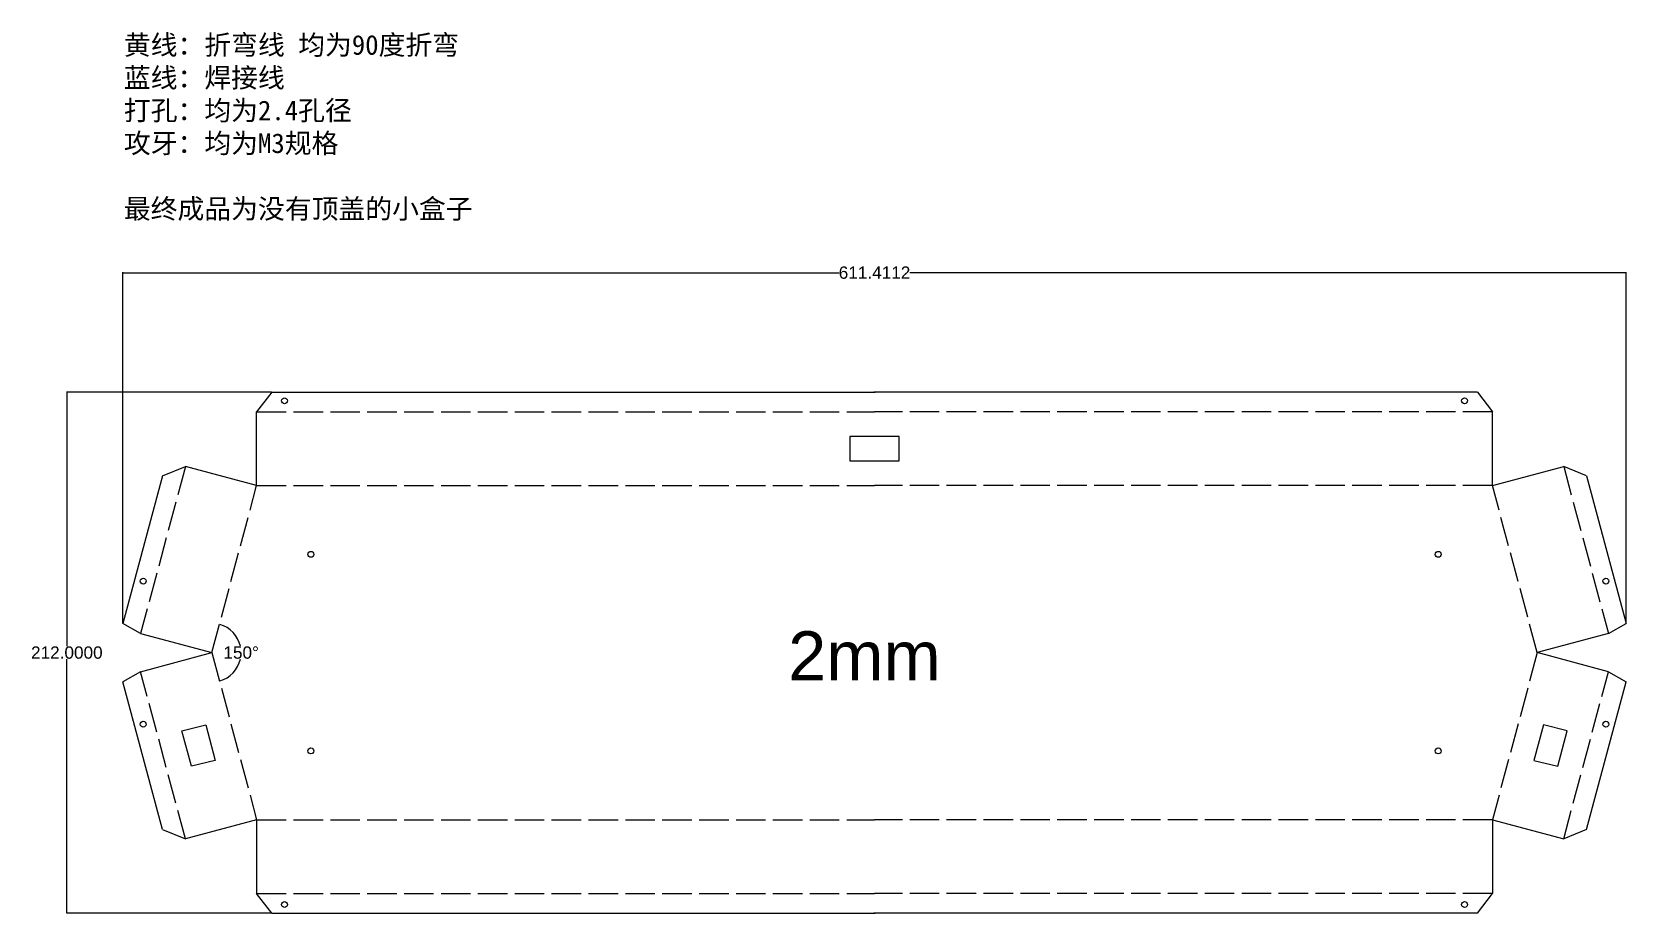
# Model space of a CAD drawing. Header units: inches. Extents: x 4793 to 5442, y 961 to 1320.
import ezdxf

# ---------------------------------------------------------------- set-up
doc = ezdxf.new("R2010")
doc.units = ezdxf.units.IN
doc.header["$MEASUREMENT"] = 0
doc.linetypes.add('ACAD_ISO02W100', pattern=[15, 12, -3])
doc.styles.get("Standard").update_dxf_attribs({"font": 'arial.ttf'})
doc.dimstyles.get("Standard").update_dxf_attribs({"dimtxt": 5, "dimasz": 0.18, "dimexe": 0.18, "dimexo": 0.0625, "dimgap": 0.09, "dimtad": 0, "dimtih": 1, "dimtoh": 1, "dimdec": 4, "dimzin": 0, "dimdsep": 46, "dimtxsty": 'Standard', "dimcen": 0.09, "dimadec": 0, "dimazin": 0, "dimtfac": 1, "dimtdec": 4, "dimtofl": 0, "dimtmove": 0, "dimatfit": 3, "dimfxl": 1, "dimtolj": 1, "dimtzin": 0, "dimarcsym": 0})

# ---------------------------------------------------------------- blocks, each defined once
blk = doc.blocks.new('*D1')
at = {"color": 0, "lineweight": -2, "transparency": 16777216}
for p, q in [((4830.41, 1079.03), (4830.41, 1221.86)), ((4830.59, 1221.68), (5121.77, 1221.68)), ((5441.64, 1221.68), (5150.45, 1221.68)), ((5441.82, 1079.03), (5441.82, 1221.86))]:
    blk.add_line(p, q, dxfattribs=at)
at = {"color": 0, "transparency": 16777216}
for points in [[(4830.59, 1221.71), (4830.59, 1221.65), (4830.41, 1221.68)], [(5441.64, 1221.71), (5441.64, 1221.65), (5441.82, 1221.68)]]:
    blk.add_solid(points, dxfattribs=at)
at = {"layer": 'Defpoints', "color": 0, "transparency": 16777216}
for p in [(5441.82, 1221.68), (4830.41, 1078.96), (5441.82, 1078.96)]:
    blk.add_point(p, dxfattribs=at)
at = {"color": 0, "transparency": 16777216, "insert": (5136.11, 1221.68), "char_height": 5, "attachment_point": 5}
blk.add_mtext('\\A1;611.4112', dxfattribs=at)
blk = doc.blocks.new('*D2')
at = {"color": 0, "lineweight": -2, "transparency": 16777216}
for p, q in [((4890.85, 1173.06), (4807.39, 1173.06)), ((4807.57, 1172.88), (4807.57, 1069.7)), ((4807.57, 961.24), (4807.57, 1064.42)), ((4890.85, 961.06), (4807.39, 961.06))]:
    blk.add_line(p, q, dxfattribs=at)
at = {"color": 0, "transparency": 16777216}
for points in [[(4807.54, 1172.88), (4807.6, 1172.88), (4807.57, 1173.06)], [(4807.54, 961.24), (4807.6, 961.24), (4807.57, 961.06)]]:
    blk.add_solid(points, dxfattribs=at)
at = {"layer": 'Defpoints', "color": 0, "transparency": 16777216}
for p in [(4807.57, 1173.06), (4890.92, 1173.06), (4890.92, 961.06)]:
    blk.add_point(p, dxfattribs=at)
at = {"color": 0, "transparency": 16777216, "insert": (4807.57, 1067.06), "char_height": 5, "attachment_point": 5}
blk.add_mtext('\\A1;212.0000', dxfattribs=at)
blk = doc.blocks.new('*D3')
at = {"color": 0, "lineweight": -2, "transparency": 16777216}
for start, end in [(12.80842, 74.13489), (285.86511, 347.19158)]:
    blk.add_arc((4866.56, 1067.06), 11.92, start, end, dxfattribs=at)
at = {"color": 0, "transparency": 16777216}
for points in [[(4869.81, 1078.5), (4869.82, 1078.56), (4869.64, 1078.57)], [(4869.82, 1055.56), (4869.81, 1055.62), (4869.64, 1055.54)]]:
    blk.add_solid(points, dxfattribs=at)
at = {"layer": 'Defpoints', "color": 0, "transparency": 16777216}
for p in [(4884.78, 1135.06), (4866.56, 1067.06), (4866.56, 1067.06), (4877.36, 1062.02), (4884.78, 999.06)]:
    blk.add_point(p, dxfattribs=at)
at = {"color": 0, "transparency": 16777216, "insert": (4878.48, 1067.06), "char_height": 5, "attachment_point": 5}
blk.add_mtext('\\A1;150°', dxfattribs=at)

msp = doc.modelspace()

# ---------------------------------------------------------------- linework, layer by layer
for p, q in [((4890.91567, 1173.0589), (4884.77705, 1165.0589)), ((4890.91567, 1173.0589), (4891.48985, 1173.0589)), ((4890.91567, 1173.0589), (5136.39877, 1173.0589)), ((4891.48985, 1173.0589), (4891.48985, 1173.0589)), ((5381.30774, 1173.0589), (5135.82464, 1173.0589)), ((5380.73356, 1173.0589), (5380.73356, 1173.0589)), ((5381.30774, 1173.0589), (5380.73356, 1173.0589)), ((5381.30774, 1173.0589), (5387.44636, 1165.0589)), ((5146.1117, 1155.0589), (5126.1117, 1155.0589)), ((5126.1117, 1155.0589), (5126.1117, 1145.0589)), ((5146.1117, 1145.0589), (5146.1117, 1155.0589)), ((4846.48308, 1138.96458), (4855.79928, 1142.82347)), ((5126.1117, 1145.0589), (5136.1117, 1145.0589)), ((5136.1117, 1145.0589), (5146.1117, 1145.0589)), ((5425.74033, 1138.96458), (5416.42413, 1142.82347)), ((4846.48308, 1138.96458), (4830.40612, 1078.96455)), ((5425.74033, 1138.96458), (5441.81729, 1078.96455)), ((4837.57873, 1074.82347), (4830.40612, 1078.96455)), ((5434.64468, 1074.82347), (5441.81729, 1078.96455)), ((4837.57873, 1059.29433), (4830.40612, 1055.15325)), ((5434.64468, 1059.29433), (5441.81729, 1055.15325)), ((4846.48308, 995.15323), (4830.40612, 1055.15325)), ((5425.74033, 995.15323), (5441.81729, 1055.15325)), ((4854.38423, 1035.30663), (4864.06638, 1037.71516)), ((4864.06638, 1037.71516), (4867.94866, 1023.22627)), ((5408.15703, 1037.71516), (5404.27475, 1023.22627)), ((5417.83918, 1035.30663), (5408.15703, 1037.71516)), ((4858.24295, 1020.81145), (4854.38423, 1035.30663)), ((5413.98046, 1020.81145), (5417.83918, 1035.30663)), ((4867.94866, 1023.22627), (4858.24295, 1020.81145)), ((5404.27475, 1023.22627), (5413.98046, 1020.81145)), ((4846.48308, 995.15323), (4855.79928, 991.29433)), ((5425.74033, 995.15323), (5416.42413, 991.29433)), ((4890.91567, 961.0589), (4884.77705, 969.0589)), ((5381.30774, 961.0589), (5387.44636, 969.0589)), ((4890.91567, 961.0589), (4891.48985, 961.0589)), ((4890.91567, 961.0589), (5136.39877, 961.0589)), ((4891.48985, 961.0589), (4891.48985, 961.0589)), ((5381.30774, 961.0589), (5135.82464, 961.0589)), ((5380.73356, 961.0589), (5380.73356, 961.0589)), ((5381.30774, 961.0589), (5380.73356, 961.0589))]:
    msp.add_line(p, q)
at = {"color": 4}
for p, q in [((4884.77705, 1135.0589), (4884.77705, 1165.0589)), ((5387.44636, 1135.0589), (5387.44636, 1165.0589)), ((4884.77705, 1135.0589), (4855.79928, 1142.82347)), ((5387.44636, 1135.0589), (5416.42413, 1142.82347)), ((4837.57873, 1074.82347), (4866.55651, 1067.0589)), ((5434.64468, 1074.82347), (5405.6669, 1067.0589)), ((4837.57873, 1059.29433), (4866.55651, 1067.0589)), ((5434.64468, 1059.29433), (5405.6669, 1067.0589)), ((4884.77705, 999.0589), (4855.79928, 991.29433)), ((4884.77705, 999.0589), (4884.77705, 969.0589)), ((5387.44636, 999.0589), (5416.42413, 991.29433)), ((5387.44636, 999.0589), (5387.44636, 969.0589))]:
    msp.add_line(p, q, dxfattribs=at)
at = {"color": 2, "linetype": 'ACAD_ISO02W100'}
for p, q in [((4884.77705, 1165.0589), (5136.1117, 1165.0589)), ((5387.44636, 1165.0589), (5136.1117, 1165.0589)), ((4855.79928, 1142.82347), (4837.57873, 1074.82347)), ((5416.42413, 1142.82347), (5434.64468, 1074.82347)), ((4866.55651, 1067.0589), (4884.77705, 1135.0589)), ((4884.77705, 1135.0589), (5136.1117, 1135.0589)), ((5387.44636, 1135.0589), (5136.1117, 1135.0589)), ((5405.6669, 1067.0589), (5387.44636, 1135.0589)), ((4866.55651, 1067.0589), (4884.77705, 999.0589)), ((5405.6669, 1067.0589), (5387.44636, 999.0589)), ((4855.79928, 991.29433), (4837.57873, 1059.29433)), ((5416.42413, 991.29433), (5434.64468, 1059.29433)), ((4884.77705, 999.0589), (5136.1117, 999.0589)), ((5387.44636, 999.0589), (5136.1117, 999.0589)), ((4884.77705, 969.0589), (5136.1117, 969.0589)), ((5387.44636, 969.0589), (5136.1117, 969.0589))]:
    msp.add_line(p, q, dxfattribs=at)
for centre in [(4896.1117, 1169.5589), (5376.1117, 1169.5589), (4906.83639, 1107.0589), (5365.38702, 1107.0589), (4838.64238, 1096.17974), (5433.58103, 1096.17974), (4838.64238, 1037.93806), (5433.58103, 1037.93806), (4906.83639, 1027.0589), (5365.38702, 1027.0589), (4896.1117, 964.5589), (5376.1117, 964.5589)]:
    msp.add_circle(centre, 1.2)

# ---------------------------------------------------------------- texts
at = {"attachment_point": 1}
for s, width, gutter_width, insert, char_height in [('{\\fSimSun|b0|i0|c134|p2;黄线：折弯线 均为90度折弯\\P蓝线：焊接线\\P打孔：均为2.4孔径\\P攻牙：均为M3规格\\P\\P最终成品为没有顶盖的小盒子}', 274.723392, 25, (4830.76497, 1318.37983), 8), ('2mm', 178.0963449, 1, (5100.94023, 1075.7483), 20)]:
    msp.add_mtext_dynamic_manual_height_columns(s, width=width, gutter_width=gutter_width, heights=[0], dxfattribs=dict(at, insert=insert, char_height=char_height))

# ---------------------------------------------------------------- dimensions: what is measured, and where the dimension line sits
dim = msp.add_linear_dim(base=(5441.81729, 1221.68024), p1=(4830.40612, 1078.96455), p2=(5441.81729, 1078.96455), dimstyle='Standard')
dim.commit()
dim.dimension.update_dxf_attribs({"geometry": '*D1', "text_midpoint": (5136.1117, 1221.68024)})
dim = msp.add_linear_dim(base=(4807.57086, 1173.0589), p1=(4890.91567, 961.0589), p2=(4890.91567, 1173.0589), angle=90, dimstyle='Standard')
dim.commit()
dim.dimension.update_dxf_attribs({"geometry": '*D2', "text_midpoint": (4807.57086, 1067.0589)})
dim = msp.add_angular_dim_2l(base=(4877.36092, 1062.02072), line1=((4866.55651, 1067.0589), (4884.77705, 999.0589)), line2=((4866.55651, 1067.0589), (4884.77705, 1135.0589)), dimstyle='Standard')
dim.commit()
dim.dimension.update_dxf_attribs({"geometry": '*D3', "text_midpoint": (4878.47785, 1067.0589)})

doc.saveas('drawing.dxf')
